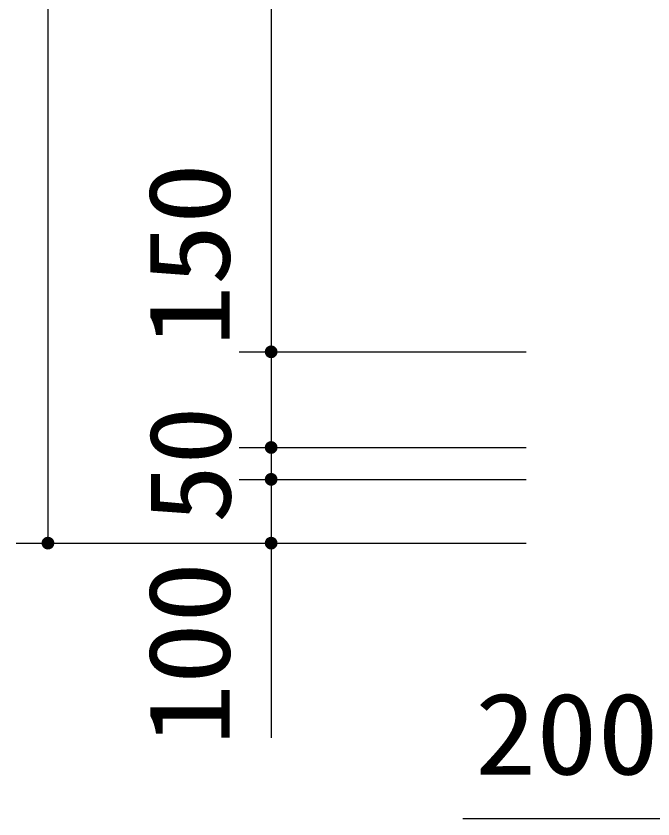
# Model space of a CAD drawing. Units: millimetres, scale not verified. Extents: x -14850 to 14850, y -10500 to 10500.
# Drawn here: x -332 to 667, y -5585 to -4326 of the extents above; entities that cross this region are included whole.
import ezdxf
from ezdxf.enums import TextEntityAlignment as Align

# ---------------------------------------------------------------- set-up
doc = ezdxf.new("R2010")
doc.units = ezdxf.units.MM
doc.header["$LTSCALE"] = 50
doc.layers.add('0-3_製作', color=5, linetype='Continuous', lineweight=25)
doc.styles.add('ＭＳ ゴシック', font='')
doc.styles.get('ＭＳ ゴシック').set_extended_font_data('MS Gothic')

msp = doc.modelspace()

# ---------------------------------------------------------------- linework, layer by layer
at = {"layer": '0-3_製作', "color": 2}
for p, q in [((-281.68, -2572.23), (-281.68, -5152.23)), ((68.32, -2742.23), (68.32, -4852.23)), ((18.32, -4852.23), (468.11, -4852.23)), ((68.32, -4852.23), (68.32, -5002.23)), ((18.32, -5002.23), (468.11, -5002.23)), ((68.32, -5002.23), (68.32, -5052.23)), ((18.32, -5052.23), (468.11, -5052.23)), ((68.32, -5052.23), (68.32, -5152.23)), ((-331.68, -5152.23), (468.11, -5152.23)), ((68.32, -5152.23), (68.32, -5457.41)), ((718, -5584.75), (369.07, -5584.75))]:
    msp.add_line(p, q, dxfattribs=at)
at = {"layer": '0-3_製作'}
for points in [[(58.32, -4852.23), (68.32, -4842.23), (68.32, -4852.23)], [(58.34, -4851.6), (68.32, -4842.23), (58.32, -4852.23)], [(58.49, -4850.36), (68.32, -4842.23), (58.34, -4851.6)], [(58.81, -4849.14), (68.32, -4842.23), (58.49, -4850.36)], [(59.27, -4847.97), (68.32, -4842.23), (58.81, -4849.14)], [(59.87, -4846.87), (68.32, -4842.23), (59.27, -4847.97)], [(60.61, -4845.85), (68.32, -4842.23), (59.87, -4846.87)], [(61.47, -4844.94), (68.32, -4842.23), (60.61, -4845.85)], [(62.44, -4844.14), (68.32, -4842.23), (61.47, -4844.94)], [(63.5, -4843.47), (68.32, -4842.23), (62.44, -4844.14)], [(64.64, -4842.93), (68.32, -4842.23), (63.5, -4843.47)], [(65.83, -4842.54), (68.32, -4842.23), (64.64, -4842.93)], [(67.06, -4842.31), (68.32, -4842.23), (65.83, -4842.54)], [(68.32, -4842.23), (78.24, -4850.98), (68.32, -4852.23)], [(68.32, -4842.23), (78, -4849.74), (78.24, -4850.98)], [(68.32, -4842.23), (77.61, -4848.55), (78, -4849.74)], [(68.32, -4842.23), (77.08, -4847.41), (77.61, -4848.55)], [(68.32, -4842.23), (76.41, -4846.35), (77.08, -4847.41)], [(68.32, -4842.23), (75.61, -4845.38), (76.41, -4846.35)], [(68.32, -4842.23), (74.69, -4844.52), (75.61, -4845.38)], [(68.32, -4842.23), (73.68, -4843.79), (74.69, -4844.52)], [(68.32, -4842.23), (72.57, -4843.18), (73.68, -4843.79)], [(68.32, -4842.23), (71.41, -4842.72), (72.57, -4843.18)], [(68.32, -4842.23), (70.19, -4842.41), (71.41, -4842.72)], [(68.32, -4842.23), (68.94, -4842.25), (70.19, -4842.41)], [(58.32, -4852.23), (68.32, -4852.23), (58.4, -4853.48)], [(58.4, -4853.48), (68.32, -4852.23), (58.63, -4854.72)], [(58.63, -4854.72), (68.32, -4852.23), (59.02, -4855.91)], [(59.02, -4855.91), (68.32, -4852.23), (59.55, -4857.05)], [(59.55, -4857.05), (68.32, -4852.23), (60.23, -4858.11)], [(60.23, -4858.11), (68.32, -4852.23), (61.03, -4859.07)], [(61.03, -4859.07), (68.32, -4852.23), (61.94, -4859.93)], [(61.94, -4859.93), (68.32, -4852.23), (62.96, -4860.67)], [(62.96, -4860.67), (68.32, -4852.23), (64.06, -4861.28)], [(64.06, -4861.28), (68.32, -4852.23), (65.23, -4861.74)], [(65.23, -4861.74), (68.32, -4852.23), (66.44, -4862.05)], [(66.44, -4862.05), (68.32, -4852.23), (67.69, -4862.21)], [(67.69, -4862.21), (68.32, -4852.23), (68.32, -4862.23)], [(68.32, -4852.23), (78.24, -4850.98), (78.32, -4852.23)], [(68.32, -4852.23), (69.57, -4862.15), (68.32, -4862.23)], [(68.32, -4852.23), (70.8, -4861.91), (69.57, -4862.15)], [(68.32, -4852.23), (72, -4861.53), (70.8, -4861.91)], [(68.32, -4852.23), (73.13, -4860.99), (72, -4861.53)], [(68.32, -4852.23), (74.19, -4860.32), (73.13, -4860.99)], [(68.32, -4852.23), (75.16, -4859.52), (74.19, -4860.32)], [(68.32, -4852.23), (76.02, -4858.6), (75.16, -4859.52)], [(68.32, -4852.23), (76.76, -4857.59), (76.02, -4858.6)], [(68.32, -4852.23), (77.37, -4856.49), (76.76, -4857.59)], [(68.32, -4852.23), (77.83, -4855.32), (77.37, -4856.49)], [(68.32, -4852.23), (78.14, -4854.1), (77.83, -4855.32)], [(68.32, -4852.23), (78.3, -4852.86), (78.14, -4854.1)], [(68.32, -4852.23), (78.32, -4852.23), (78.3, -4852.86)], [(58.32, -5002.23), (68.32, -4992.23), (68.32, -5002.23)], [(58.34, -5001.6), (68.32, -4992.23), (58.32, -5002.23)], [(58.49, -5000.35), (68.32, -4992.23), (58.34, -5001.6)], [(58.81, -4999.14), (68.32, -4992.23), (58.49, -5000.35)], [(59.27, -4997.97), (68.32, -4992.23), (58.81, -4999.14)], [(59.87, -4996.87), (68.32, -4992.23), (59.27, -4997.97)], [(60.61, -4995.85), (68.32, -4992.23), (59.87, -4996.87)], [(61.47, -4994.94), (68.32, -4992.23), (60.61, -4995.85)], [(62.44, -4994.14), (68.32, -4992.23), (61.47, -4994.94)], [(63.5, -4993.47), (68.32, -4992.23), (62.44, -4994.14)], [(64.64, -4992.93), (68.32, -4992.23), (63.5, -4993.47)], [(65.83, -4992.54), (68.32, -4992.23), (64.64, -4992.93)], [(67.06, -4992.31), (68.32, -4992.23), (65.83, -4992.54)], [(68.32, -4992.23), (78.24, -5000.97), (68.32, -5002.23)], [(68.32, -4992.23), (78, -4999.74), (78.24, -5000.97)], [(68.32, -4992.23), (77.61, -4998.55), (78, -4999.74)], [(68.32, -4992.23), (77.08, -4997.41), (77.61, -4998.55)], [(68.32, -4992.23), (76.41, -4996.35), (77.08, -4997.41)], [(68.32, -4992.23), (75.61, -4995.38), (76.41, -4996.35)], [(68.32, -4992.23), (74.69, -4994.52), (75.61, -4995.38)], [(68.32, -4992.23), (73.68, -4993.79), (74.69, -4994.52)], [(68.32, -4992.23), (72.57, -4993.18), (73.68, -4993.79)], [(68.32, -4992.23), (71.41, -4992.72), (72.57, -4993.18)], [(68.32, -4992.23), (70.19, -4992.41), (71.41, -4992.72)], [(68.32, -4992.23), (68.94, -4992.25), (70.19, -4992.41)], [(58.32, -5002.23), (68.32, -5002.23), (58.4, -5003.48)], [(58.4, -5003.48), (68.32, -5002.23), (58.63, -5004.72)], [(58.63, -5004.72), (68.32, -5002.23), (59.02, -5005.91)], [(59.02, -5005.91), (68.32, -5002.23), (59.55, -5007.05)], [(59.55, -5007.05), (68.32, -5002.23), (60.23, -5008.11)], [(60.23, -5008.11), (68.32, -5002.23), (61.03, -5009.07)], [(61.03, -5009.07), (68.32, -5002.23), (61.94, -5009.93)], [(61.94, -5009.93), (68.32, -5002.23), (62.96, -5010.67)], [(62.96, -5010.67), (68.32, -5002.23), (64.06, -5011.28)], [(64.06, -5011.28), (68.32, -5002.23), (65.23, -5011.74)], [(65.23, -5011.74), (68.32, -5002.23), (66.44, -5012.05)], [(66.44, -5012.05), (68.32, -5002.23), (67.69, -5012.21)], [(67.69, -5012.21), (68.32, -5002.23), (68.32, -5012.23)], [(68.32, -5002.23), (78.24, -5000.97), (78.32, -5002.23)], [(68.32, -5002.23), (69.57, -5012.15), (68.32, -5012.23)], [(68.32, -5002.23), (70.8, -5011.91), (69.57, -5012.15)], [(68.32, -5002.23), (72, -5011.53), (70.8, -5011.91)], [(68.32, -5002.23), (73.13, -5010.99), (72, -5011.53)], [(68.32, -5002.23), (74.19, -5010.32), (73.13, -5010.99)], [(68.32, -5002.23), (75.16, -5009.52), (74.19, -5010.32)], [(68.32, -5002.23), (76.02, -5008.6), (75.16, -5009.52)], [(68.32, -5002.23), (76.76, -5007.59), (76.02, -5008.6)], [(68.32, -5002.23), (77.37, -5006.49), (76.76, -5007.59)], [(68.32, -5002.23), (77.83, -5005.32), (77.37, -5006.49)], [(68.32, -5002.23), (78.14, -5004.1), (77.83, -5005.32)], [(68.32, -5002.23), (78.3, -5002.86), (78.14, -5004.1)], [(68.32, -5002.23), (78.32, -5002.23), (78.3, -5002.86)], [(58.32, -5052.23), (68.32, -5042.23), (68.32, -5052.23)], [(58.34, -5051.6), (68.32, -5042.23), (58.32, -5052.23)], [(58.49, -5050.35), (68.32, -5042.23), (58.34, -5051.6)], [(58.81, -5049.14), (68.32, -5042.23), (58.49, -5050.35)], [(59.27, -5047.97), (68.32, -5042.23), (58.81, -5049.14)], [(59.87, -5046.87), (68.32, -5042.23), (59.27, -5047.97)], [(60.61, -5045.85), (68.32, -5042.23), (59.87, -5046.87)], [(61.47, -5044.94), (68.32, -5042.23), (60.61, -5045.85)], [(62.44, -5044.14), (68.32, -5042.23), (61.47, -5044.94)], [(63.5, -5043.47), (68.32, -5042.23), (62.44, -5044.14)], [(64.64, -5042.93), (68.32, -5042.23), (63.5, -5043.47)], [(65.83, -5042.54), (68.32, -5042.23), (64.64, -5042.93)], [(67.06, -5042.31), (68.32, -5042.23), (65.83, -5042.54)], [(68.32, -5042.23), (78.24, -5050.98), (68.32, -5052.23)], [(68.32, -5042.23), (78, -5049.74), (78.24, -5050.98)], [(68.32, -5042.23), (77.61, -5048.55), (78, -5049.74)], [(68.32, -5042.23), (77.08, -5047.41), (77.61, -5048.55)], [(68.32, -5042.23), (76.41, -5046.35), (77.08, -5047.41)], [(68.32, -5042.23), (75.61, -5045.38), (76.41, -5046.35)], [(68.32, -5042.23), (74.69, -5044.52), (75.61, -5045.38)], [(68.32, -5042.23), (73.68, -5043.79), (74.69, -5044.52)], [(68.32, -5042.23), (72.57, -5043.18), (73.68, -5043.79)], [(68.32, -5042.23), (71.41, -5042.72), (72.57, -5043.18)], [(68.32, -5042.23), (70.19, -5042.41), (71.41, -5042.72)], [(68.32, -5042.23), (68.94, -5042.25), (70.19, -5042.41)], [(58.32, -5052.23), (68.32, -5052.23), (58.4, -5053.48)], [(58.4, -5053.48), (68.32, -5052.23), (58.63, -5054.72)], [(58.63, -5054.72), (68.32, -5052.23), (59.02, -5055.91)], [(59.02, -5055.91), (68.32, -5052.23), (59.55, -5057.05)], [(59.55, -5057.05), (68.32, -5052.23), (60.23, -5058.11)], [(60.23, -5058.11), (68.32, -5052.23), (61.03, -5059.07)], [(61.03, -5059.07), (68.32, -5052.23), (61.94, -5059.93)], [(61.94, -5059.93), (68.32, -5052.23), (62.96, -5060.67)], [(62.96, -5060.67), (68.32, -5052.23), (64.06, -5061.28)], [(64.06, -5061.28), (68.32, -5052.23), (65.23, -5061.74)], [(65.23, -5061.74), (68.32, -5052.23), (66.44, -5062.05)], [(66.44, -5062.05), (68.32, -5052.23), (67.69, -5062.21)], [(67.69, -5062.21), (68.32, -5052.23), (68.32, -5062.23)], [(68.32, -5052.23), (78.24, -5050.98), (78.32, -5052.23)], [(68.32, -5052.23), (69.57, -5062.15), (68.32, -5062.23)], [(68.32, -5052.23), (70.8, -5061.91), (69.57, -5062.15)], [(68.32, -5052.23), (72, -5061.53), (70.8, -5061.91)], [(68.32, -5052.23), (73.13, -5060.99), (72, -5061.53)], [(68.32, -5052.23), (74.19, -5060.32), (73.13, -5060.99)], [(68.32, -5052.23), (75.16, -5059.52), (74.19, -5060.32)], [(68.32, -5052.23), (76.02, -5058.6), (75.16, -5059.52)], [(68.32, -5052.23), (76.76, -5057.59), (76.02, -5058.6)], [(68.32, -5052.23), (77.37, -5056.49), (76.76, -5057.59)], [(68.32, -5052.23), (77.83, -5055.32), (77.37, -5056.49)], [(68.32, -5052.23), (78.14, -5054.1), (77.83, -5055.32)], [(68.32, -5052.23), (78.3, -5052.86), (78.14, -5054.1)], [(68.32, -5052.23), (78.32, -5052.23), (78.3, -5052.86)], [(-291.66, -5151.6), (-281.68, -5142.23), (-281.68, -5152.23)], [(-291.51, -5150.35), (-281.68, -5142.23), (-291.66, -5151.6)], [(-291.19, -5149.14), (-281.68, -5142.23), (-291.51, -5150.35)], [(-290.73, -5147.97), (-281.68, -5142.23), (-291.19, -5149.14)], [(-290.13, -5146.87), (-281.68, -5142.23), (-290.73, -5147.97)], [(-289.39, -5145.85), (-281.68, -5142.23), (-290.13, -5146.87)], [(-288.53, -5144.94), (-281.68, -5142.23), (-289.39, -5145.85)], [(-287.56, -5144.14), (-281.68, -5142.23), (-288.53, -5144.94)], [(-286.5, -5143.47), (-281.68, -5142.23), (-287.56, -5144.14)], [(-285.36, -5142.93), (-281.68, -5142.23), (-286.5, -5143.47)], [(-284.17, -5142.54), (-281.68, -5142.23), (-285.36, -5142.93)], [(-282.94, -5142.31), (-281.68, -5142.23), (-284.17, -5142.54)], [(-281.68, -5142.23), (-271.68, -5152.23), (-281.68, -5152.23)], [(-281.68, -5142.23), (-271.76, -5150.98), (-271.68, -5152.23)], [(-281.68, -5142.23), (-272, -5149.74), (-271.76, -5150.98)], [(-281.68, -5142.23), (-272.39, -5148.55), (-272, -5149.74)], [(-281.68, -5142.23), (-272.92, -5147.41), (-272.39, -5148.55)], [(-281.68, -5142.23), (-273.59, -5146.35), (-272.92, -5147.41)], [(-281.68, -5142.23), (-274.39, -5145.38), (-273.59, -5146.35)], [(-281.68, -5142.23), (-275.31, -5144.52), (-274.39, -5145.38)], [(-281.68, -5142.23), (-276.32, -5143.79), (-275.31, -5144.52)], [(-281.68, -5142.23), (-277.43, -5143.18), (-276.32, -5143.79)], [(-281.68, -5142.23), (-278.59, -5142.72), (-277.43, -5143.18)], [(-281.68, -5142.23), (-279.81, -5142.41), (-278.59, -5142.72)], [(-281.68, -5142.23), (-281.06, -5142.25), (-279.81, -5142.41)], [(58.32, -5152.23), (68.32, -5142.23), (68.32, -5152.23)], [(58.34, -5151.6), (68.32, -5142.23), (58.32, -5152.23)], [(58.49, -5150.35), (68.32, -5142.23), (58.34, -5151.6)], [(58.81, -5149.14), (68.32, -5142.23), (58.49, -5150.35)], [(59.27, -5147.97), (68.32, -5142.23), (58.81, -5149.14)], [(59.87, -5146.87), (68.32, -5142.23), (59.27, -5147.97)], [(60.61, -5145.85), (68.32, -5142.23), (59.87, -5146.87)], [(61.47, -5144.94), (68.32, -5142.23), (60.61, -5145.85)], [(62.44, -5144.14), (68.32, -5142.23), (61.47, -5144.94)], [(63.5, -5143.47), (68.32, -5142.23), (62.44, -5144.14)], [(64.64, -5142.93), (68.32, -5142.23), (63.5, -5143.47)], [(65.83, -5142.54), (68.32, -5142.23), (64.64, -5142.93)], [(67.06, -5142.31), (68.32, -5142.23), (65.83, -5142.54)], [(68.32, -5142.23), (78.24, -5150.98), (68.32, -5152.23)], [(68.32, -5142.23), (78, -5149.74), (78.24, -5150.98)], [(68.32, -5142.23), (77.61, -5148.55), (78, -5149.74)], [(68.32, -5142.23), (77.08, -5147.41), (77.61, -5148.55)], [(68.32, -5142.23), (76.41, -5146.35), (77.08, -5147.41)], [(68.32, -5142.23), (75.61, -5145.38), (76.41, -5146.35)], [(68.32, -5142.23), (74.69, -5144.52), (75.61, -5145.38)], [(68.32, -5142.23), (73.68, -5143.79), (74.69, -5144.52)], [(68.32, -5142.23), (72.57, -5143.18), (73.68, -5143.79)], [(68.32, -5142.23), (71.41, -5142.72), (72.57, -5143.18)], [(68.32, -5142.23), (70.19, -5142.41), (71.41, -5142.72)], [(68.32, -5142.23), (68.94, -5142.25), (70.19, -5142.41)], [(-291.66, -5151.6), (-281.68, -5152.23), (-291.68, -5152.23)], [(-291.68, -5152.23), (-281.68, -5152.23), (-291.6, -5153.48)], [(-291.6, -5153.48), (-281.68, -5152.23), (-291.37, -5154.72)], [(-291.37, -5154.72), (-281.68, -5152.23), (-290.98, -5155.91)], [(-290.98, -5155.91), (-281.68, -5152.23), (-290.45, -5157.05)], [(-290.45, -5157.05), (-281.68, -5152.23), (-289.77, -5158.11)], [(-289.77, -5158.11), (-281.68, -5152.23), (-288.97, -5159.07)], [(-288.97, -5159.07), (-281.68, -5152.23), (-288.06, -5159.93)], [(-288.06, -5159.93), (-281.68, -5152.23), (-287.04, -5160.67)], [(-287.04, -5160.67), (-281.68, -5152.23), (-285.94, -5161.28)], [(-285.94, -5161.28), (-281.68, -5152.23), (-284.77, -5161.74)], [(-284.77, -5161.74), (-281.68, -5152.23), (-283.56, -5162.05)], [(-283.56, -5162.05), (-281.68, -5152.23), (-281.68, -5162.23)], [(-283.56, -5162.05), (-281.68, -5162.23), (-282.31, -5162.21)], [(-281.68, -5152.23), (-280.43, -5162.15), (-281.68, -5162.23)], [(-281.68, -5152.23), (-279.2, -5161.91), (-280.43, -5162.15)], [(-281.68, -5152.23), (-278, -5161.53), (-279.2, -5161.91)], [(-281.68, -5152.23), (-276.87, -5160.99), (-278, -5161.53)], [(-281.68, -5152.23), (-275.81, -5160.32), (-276.87, -5160.99)], [(-281.68, -5152.23), (-274.84, -5159.52), (-275.81, -5160.32)], [(-281.68, -5152.23), (-273.98, -5158.6), (-274.84, -5159.52)], [(-281.68, -5152.23), (-273.24, -5157.59), (-273.98, -5158.6)], [(-281.68, -5152.23), (-272.63, -5156.49), (-273.24, -5157.59)], [(-281.68, -5152.23), (-272.17, -5155.32), (-272.63, -5156.49)], [(-281.68, -5152.23), (-271.86, -5154.1), (-272.17, -5155.32)], [(-281.68, -5152.23), (-271.7, -5152.86), (-271.86, -5154.1)], [(-281.68, -5152.23), (-271.68, -5152.23), (-271.7, -5152.86)], [(58.32, -5152.23), (68.32, -5152.23), (58.4, -5153.48)], [(58.4, -5153.48), (68.32, -5152.23), (58.63, -5154.72)], [(58.63, -5154.72), (68.32, -5152.23), (59.02, -5155.91)], [(59.02, -5155.91), (68.32, -5152.23), (59.55, -5157.05)], [(59.55, -5157.05), (68.32, -5152.23), (60.23, -5158.11)], [(60.23, -5158.11), (68.32, -5152.23), (61.03, -5159.07)], [(61.03, -5159.07), (68.32, -5152.23), (61.94, -5159.93)], [(61.94, -5159.93), (68.32, -5152.23), (62.96, -5160.67)], [(62.96, -5160.67), (68.32, -5152.23), (64.06, -5161.28)], [(64.06, -5161.28), (68.32, -5152.23), (65.23, -5161.74)], [(65.23, -5161.74), (68.32, -5152.23), (66.44, -5162.05)], [(66.44, -5162.05), (68.32, -5152.23), (67.69, -5162.21)], [(67.69, -5162.21), (68.32, -5152.23), (68.32, -5162.23)], [(68.32, -5152.23), (78.24, -5150.98), (78.32, -5152.23)], [(68.32, -5152.23), (69.57, -5162.15), (68.32, -5162.23)], [(68.32, -5152.23), (70.8, -5161.91), (69.57, -5162.15)], [(68.32, -5152.23), (72, -5161.53), (70.8, -5161.91)], [(68.32, -5152.23), (73.13, -5160.99), (72, -5161.53)], [(68.32, -5152.23), (74.19, -5160.32), (73.13, -5160.99)], [(68.32, -5152.23), (75.16, -5159.52), (74.19, -5160.32)], [(68.32, -5152.23), (76.02, -5158.6), (75.16, -5159.52)], [(68.32, -5152.23), (76.76, -5157.59), (76.02, -5158.6)], [(68.32, -5152.23), (77.37, -5156.49), (76.76, -5157.59)], [(68.32, -5152.23), (77.83, -5155.32), (77.37, -5156.49)], [(68.32, -5152.23), (78.14, -5154.1), (77.83, -5155.32)], [(68.32, -5152.23), (78.3, -5152.86), (78.14, -5154.1)], [(68.32, -5152.23), (78.32, -5152.23), (78.3, -5152.86)]]:
    msp.add_solid(points, dxfattribs=at)

# ---------------------------------------------------------------- texts
at = {"layer": '0-3_製作', "color": 4, "style": 'ＭＳ ゴシック'}
for s, width, p in [('150', 1.1, (41.93, -4844.18)), ('50', 1.05, (43.32, -5120.98)), ('100', 1.1, (41.93, -5469.54))]:
    msp.add_text(s, height=128.4, rotation=90, dxfattribs=dict(at, width=width)).set_placement(p, align=Align.BOTTOM_LEFT)
at = {"layer": '0-3_製作', "color": 4, "style": 'ＭＳ ゴシック', "width": 1.1}
msp.add_text('200', height=128.4, dxfattribs=at).set_placement((387.95, -5553.63), align=Align.BOTTOM_LEFT)

doc.saveas('drawing.dxf')
